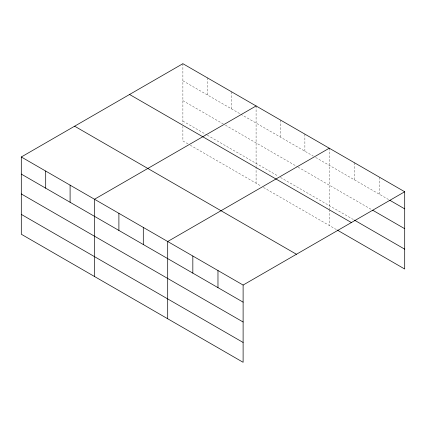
<?xml version="1.0" encoding="UTF-8"?>
<svg xmlns="http://www.w3.org/2000/svg" width="426" height="426" viewBox="0 0 426 426"><rect width="100%" height="100%" fill="white"/><g stroke="black" fill="none" stroke-linecap="round" stroke-linejoin="round"><path stroke-width="0.32" stroke-dasharray="2.13 1.6" d="M182.887 80.796L240.2 113.886M240.765 114.216L313.398 156.145M315.666 157.455L388.704 199.624M182.887 100.648L223.176 123.907M225.445 125.217L297.508 166.822M298.078 167.152L371.563 209.581M182.887 121.101L206.722 134.861M207.286 135.186L278.215 176.135M280.484 177.445L354.421 220.135M187.994 143.897L182.887 140.947L182.887 126.394M190.262 145.207L261.191 186.157M263.465 187.467L336.71 229.758M379.561 177.243L379.561 194.347M354.421 162.732L354.421 179.836M329.282 148.216L329.282 208.926M329.282 209.592L329.282 225.471M304.883 134.131L304.883 151.235M280.484 120.041L280.484 137.145M256.085 105.957L256.085 166.007M256.085 166.667L256.085 183.212M231.685 91.872L231.685 108.971M207.286 77.782L207.286 94.886M182.887 63.698L182.887 123.748"/><path stroke-width="0.64" d="M243.113 322.003L243.113 285.053L21.3 156.986L21.3 234.241L243.113 362.302L243.113 322.003L21.3 193.942M337.28 230.088L404.7 269.014L404.7 191.759L182.887 63.698L21.3 156.986M256.085 105.957L94.497 199.251L94.497 276.501M329.282 148.216L167.695 241.51L167.695 318.76M243.113 285.053L404.7 191.759M389.843 200.284L404.7 208.862M372.707 210.236L404.7 228.709M354.421 220.135L404.7 249.162M129.563 94.481L351.375 222.542M74.625 126.203L296.437 254.263M21.3 174.09L243.113 302.151M21.3 214.39L243.113 342.456M217.974 270.537L217.974 287.641M192.834 256.021L192.834 273.125M143.296 227.42L143.296 244.524M118.897 213.335L118.897 230.439M70.098 185.161L70.098 202.265M45.699 171.076L45.699 188.18"/></g></svg>
